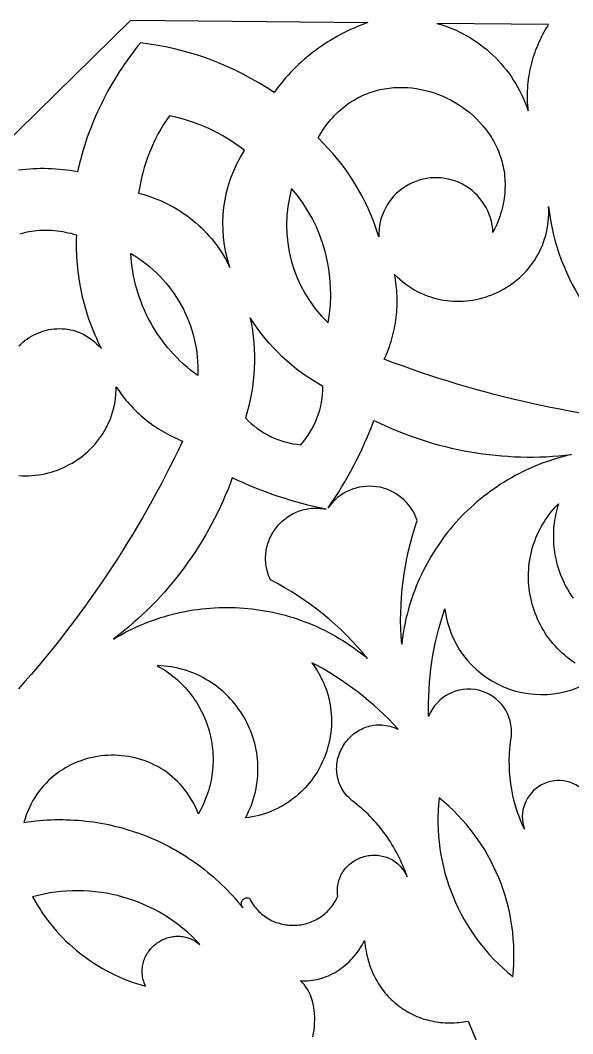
# Model space of a CAD drawing. Extents: x 3927 to 5087, y -513 to 1114.
# Drawn here: x 4420.8 to 4500.5, y 96.9 to 243.2 of the extents above; entities that cross this region are included whole.
import ezdxf

# ---------------------------------------------------------------- set-up
doc = ezdxf.new("R2010")
doc.units = 0
doc.layers.add('LAYER_1', color=18, linetype='CONTINUOUS')

msp = doc.modelspace()

# ---------------------------------------------------------------- linework, layer by layer
at = {"layer": 'LAYER_1'}
for points in [[(4412.33, 219.2), (4436.77, 243.17), (4470.96, 242.83), (4470.45, 242.65), (4469.95, 242.46), (4469.45, 242.26), (4468.96, 242.04), (4468.47, 241.83), (4467.98, 241.6), (4467.5, 241.36), (4467.03, 241.11), (4466.56, 240.86), (4466.09, 240.59), (4465.63, 240.32), (4465.18, 240.04), (4464.73, 239.75), (4464.29, 239.45), (4463.85, 239.14), (4463.42, 238.83), (4462.99, 238.51), (4462.57, 238.17), (4462.16, 237.83), (4461.76, 237.49), (4461.36, 237.13), (4460.96, 236.77), (4460.58, 236.4), (4460.2, 236.02), (4459.82, 235.64), (4459.46, 235.24), (4459.1, 234.85), (4458.75, 234.44), (4458.41, 234.02), (4458.07, 233.6), (4457.74, 233.17), (4457.42, 232.74, 0.121003), (4438.15, 239.91), (4437.75, 239.41), (4437.35, 238.9), (4436.96, 238.38), (4436.57, 237.86), (4436.19, 237.33), (4435.82, 236.8), (4435.45, 236.25), (4435.1, 235.71), (4434.75, 235.15), (4434.4, 234.59), (4434.07, 234.03), (4433.74, 233.46), (4433.42, 232.88), (4433.11, 232.3), (4432.81, 231.72), (4432.52, 231.13), (4432.23, 230.54), (4431.95, 229.94), (4431.69, 229.34), (4431.43, 228.74), (4431.18, 228.13), (4430.94, 227.52), (4430.71, 226.91), (4430.49, 226.29), (4430.28, 225.67), (4430.08, 225.05), (4429.89, 224.43), (4429.71, 223.8), (4429.54, 223.18), (4429.38, 222.55), (4429.23, 221.92), (4429.09, 221.29), (4428.56, 221.38), (4428.03, 221.47), (4427.49, 221.54), (4426.96, 221.6), (4426.42, 221.65), (4425.89, 221.69), (4425.35, 221.72), (4424.82, 221.74), (4424.28, 221.75), (4423.74, 221.75), (4423.21, 221.74), (4422.67, 221.72), (4422.14, 221.69), (4421.61, 221.64), (4421.08, 221.59), (4420.55, 221.53)], [(4516.56, 184.69, -0.074077), (4473.33, 194.23), (4473.49, 194.59), (4473.65, 194.95), (4473.8, 195.31), (4473.94, 195.68), (4474.07, 196.05), (4474.2, 196.43), (4474.32, 196.8), (4474.43, 197.18), (4474.53, 197.55), (4474.63, 197.93), (4474.72, 198.32), (4474.8, 198.7), (4474.87, 199.08), (4474.94, 199.47), (4474.99, 199.86), (4475.05, 200.24), (4475.09, 200.63), (4475.12, 201.02), (4475.15, 201.41), (4475.17, 201.8), (4475.19, 202.19), (4475.19, 202.58), (4475.19, 202.98), (4475.18, 203.37), (4475.16, 203.76), (4475.13, 204.15), (4475.1, 204.54), (4475.06, 204.93), (4475.01, 205.32), (4474.95, 205.71), (4474.89, 206.1), (4474.81, 206.49), (4475.21, 206.1), (4475.61, 205.74), (4476.01, 205.4), (4476.43, 205.08), (4476.85, 204.78), (4477.29, 204.49), (4477.72, 204.23), (4478.16, 203.99), (4478.61, 203.77), (4479.07, 203.57), (4479.52, 203.39), (4479.98, 203.23), (4480.45, 203.09), (4480.92, 202.96), (4481.39, 202.86), (4481.86, 202.77), (4482.33, 202.7), (4482.8, 202.65), (4483.28, 202.62), (4483.75, 202.6), (4484.23, 202.6), (4484.7, 202.62), (4485.17, 202.66), (4485.64, 202.71), (4486.11, 202.78), (4486.57, 202.87), (4487.03, 202.97), (4487.49, 203.09), (4487.94, 203.22), (4488.38, 203.37), (4488.82, 203.54), (4489.26, 203.72), (4489.69, 203.91), (4490.11, 204.12), (4490.52, 204.35), (4490.93, 204.59), (4491.33, 204.84), (4491.71, 205.11), (4492.09, 205.39), (4492.46, 205.68), (4492.82, 205.99), (4493.17, 206.31), (4493.5, 206.65), (4493.83, 206.99), (4494.14, 207.35), (4494.44, 207.73), (4494.72, 208.11), (4494.99, 208.51), (4495.25, 208.91), (4495.49, 209.33), (4495.72, 209.76), (4495.93, 210.21), (4496.13, 210.66), (4496.3, 211.12), (4496.46, 211.6), (4496.61, 212.08), (4496.73, 212.58), (4496.83, 213.08), (4496.92, 213.6), (4496.99, 214.12), (4497.03, 214.66), (4497.06, 215.2), (4497.06, 215.75), (4497.04, 216.31, 0.260478), (4514.35, 191.65)], [(4502.72, 131.28, 0.862472), (4493.54, 126.4, -0.153049), (4491.67, 139.8, 0.87466), (4479.72, 142.64, -0.089383), (4482.06, 158.21, 0.578149), (4504.47, 148.66)]]:
    msp.add_lwpolyline(points, format="xyb", dxfattribs=at)
for points in [[(4480.93, 242.72), (4481.49, 242.55), (4482.05, 242.37), (4482.6, 242.17), (4483.15, 241.96), (4483.69, 241.72), (4484.21, 241.47), (4484.73, 241.21), (4485.25, 240.93), (4485.75, 240.63), (4486.24, 240.32), (4486.73, 239.99), (4487.2, 239.65), (4487.66, 239.3), (4488.12, 238.93), (4488.56, 238.54), (4488.99, 238.14), (4489.41, 237.73), (4489.82, 237.3), (4490.21, 236.87), (4490.59, 236.42), (4490.96, 235.95), (4491.32, 235.48), (4491.66, 234.99), (4491.99, 234.49), (4492.31, 233.98), (4492.61, 233.46), (4492.9, 232.92), (4493.17, 232.38), (4493.43, 231.82), (4493.67, 231.26), (4493.89, 230.69), (4494.1, 230.1), (4494.06, 230.51), (4494.03, 230.93), (4494, 231.34), (4493.99, 231.75), (4493.99, 232.16), (4493.99, 232.57), (4494, 232.98), (4494.02, 233.38), (4494.05, 233.79), (4494.09, 234.2), (4494.14, 234.6), (4494.2, 235.01), (4494.26, 235.41), (4494.33, 235.81), (4494.41, 236.21), (4494.5, 236.6), (4494.6, 237), (4494.71, 237.39), (4494.82, 237.78), (4494.94, 238.16), (4495.07, 238.55), (4495.21, 238.93), (4495.36, 239.31), (4495.51, 239.68), (4495.67, 240.05), (4495.84, 240.42), (4496.02, 240.79), (4496.21, 241.15), (4496.4, 241.5), (4496.6, 241.86), (4496.81, 242.2), (4497.03, 242.55)], [(4446.42, 191.89), (4445.89, 192.28), (4445.37, 192.68), (4444.87, 193.1), (4444.38, 193.53), (4443.9, 193.98), (4443.43, 194.43), (4442.98, 194.9), (4442.55, 195.38), (4442.12, 195.87), (4441.72, 196.38), (4441.32, 196.89), (4440.95, 197.41), (4440.58, 197.94), (4440.23, 198.49), (4439.9, 199.04), (4439.58, 199.6), (4439.28, 200.17), (4439, 200.75), (4438.73, 201.33), (4438.47, 201.93), (4438.24, 202.53), (4438.02, 203.13), (4437.81, 203.75), (4437.63, 204.37), (4437.46, 204.99), (4437.31, 205.63), (4437.17, 206.26), (4437.05, 206.9), (4436.96, 207.55), (4436.88, 208.2), (4436.81, 208.86), (4436.77, 209.51), (4437.35, 209.16), (4437.91, 208.79), (4438.45, 208.41), (4438.98, 208), (4439.5, 207.59), (4440, 207.15), (4440.48, 206.7), (4440.94, 206.23), (4441.39, 205.75), (4441.82, 205.26), (4442.24, 204.75), (4442.63, 204.23), (4443.01, 203.7), (4443.37, 203.16), (4443.71, 202.6), (4444.03, 202.03), (4444.34, 201.46), (4444.62, 200.87), (4444.89, 200.27), (4445.13, 199.67), (4445.36, 199.06), (4445.56, 198.43), (4445.74, 197.8), (4445.91, 197.17), (4446.05, 196.53), (4446.17, 195.88), (4446.27, 195.22), (4446.34, 194.56), (4446.4, 193.9), (4446.43, 193.23), (4446.44, 192.56)], [(4470.9, 151.05), (4470.17, 151.92), (4469.42, 152.77), (4468.65, 153.6), (4467.86, 154.41), (4467.05, 155.2), (4466.21, 155.97), (4465.36, 156.71), (4464.49, 157.44), (4463.6, 158.14), (4462.7, 158.82), (4461.77, 159.47), (4460.83, 160.11), (4459.88, 160.72), (4458.9, 161.3), (4457.91, 161.86), (4456.91, 162.4), (4456.8, 162.65), (4456.69, 162.9), (4456.6, 163.16), (4456.52, 163.41), (4456.45, 163.67), (4456.38, 163.92), (4456.33, 164.18), (4456.29, 164.43), (4456.25, 164.69), (4456.23, 164.94), (4456.21, 165.19), (4456.21, 165.44), (4456.21, 165.69), (4456.22, 165.94), (4456.24, 166.19), (4456.27, 166.43), (4456.31, 166.68), (4456.35, 166.92), (4456.4, 167.16), (4456.47, 167.39), (4456.54, 167.63), (4456.61, 167.86), (4456.7, 168.08), (4456.79, 168.31), (4456.89, 168.53), (4456.99, 168.75), (4457.11, 168.96), (4457.23, 169.17), (4457.35, 169.37), (4457.49, 169.57), (4457.63, 169.77), (4457.77, 169.96), (4457.92, 170.15), (4458.08, 170.33), (4458.25, 170.51), (4458.42, 170.68), (4458.59, 170.85), (4458.77, 171.01), (4458.96, 171.16), (4459.15, 171.31), (4459.34, 171.45), (4459.55, 171.59), (4459.75, 171.72), (4459.96, 171.84), (4460.18, 171.96), (4460.4, 172.06), (4460.62, 172.16), (4460.85, 172.26), (4461.08, 172.34), (4461.31, 172.42), (4461.55, 172.49), (4461.79, 172.55), (4462.04, 172.61), (4462.29, 172.65), (4462.54, 172.69), (4462.8, 172.72), (4463.05, 172.73), (4463.31, 172.74), (4463.58, 172.74), (4463.84, 172.73), (4464.11, 172.71), (4464.38, 172.68), (4464.65, 172.64), (4464.92, 172.59), (4464.05, 172.77), (4463.17, 172.97), (4462.31, 173.18), (4461.44, 173.4), (4460.58, 173.64), (4459.72, 173.89), (4458.87, 174.16), (4458.02, 174.43), (4457.17, 174.72), (4456.33, 175.03), (4455.5, 175.34), (4454.67, 175.68), (4453.84, 176.02), (4453.02, 176.38), (4452.21, 176.75), (4451.4, 177.13), (4451.08, 176.26), (4450.74, 175.4), (4450.39, 174.55), (4450.03, 173.71), (4449.65, 172.87), (4449.25, 172.05), (4448.84, 171.23), (4448.42, 170.41), (4447.98, 169.61), (4447.53, 168.82), (4447.06, 168.03), (4446.58, 167.25), (4446.09, 166.48), (4445.58, 165.72), (4445.06, 164.97), (4444.52, 164.23), (4443.97, 163.5), (4443.41, 162.78), (4442.84, 162.07), (4442.25, 161.37), (4441.65, 160.68), (4441.04, 160), (4440.41, 159.33), (4439.78, 158.68), (4439.13, 158.03), (4438.47, 157.39), (4437.79, 156.77), (4437.11, 156.16), (4436.41, 155.56), (4435.7, 154.97), (4434.98, 154.4), (4434.25, 153.84), (4434.8, 154.16), (4435.35, 154.47), (4435.9, 154.77), (4436.46, 155.06), (4437.02, 155.33), (4437.59, 155.6), (4438.16, 155.85), (4438.73, 156.09), (4439.31, 156.31), (4439.89, 156.53), (4440.47, 156.73), (4441.06, 156.93), (4441.65, 157.11), (4442.24, 157.27), (4442.83, 157.43), (4443.42, 157.58), (4444.02, 157.71), (4444.62, 157.83), (4445.22, 157.94), (4445.82, 158.04), (4446.42, 158.13), (4447.02, 158.2), (4447.62, 158.26), (4448.23, 158.31), (4448.83, 158.35), (4449.44, 158.38), (4450.04, 158.4), (4450.65, 158.4), (4451.25, 158.4), (4451.86, 158.38), (4452.46, 158.35), (4453.06, 158.31), (4453.66, 158.26), (4454.26, 158.19), (4454.86, 158.12), (4455.46, 158.03), (4456.06, 157.93), (4456.65, 157.83), (4457.24, 157.7), (4457.83, 157.57), (4458.42, 157.43), (4459.01, 157.27), (4459.59, 157.11), (4460.17, 156.93), (4460.75, 156.74), (4461.32, 156.54), (4461.89, 156.33), (4462.46, 156.11), (4463.02, 155.88), (4463.58, 155.63), (4464.14, 155.38), (4464.69, 155.11), (4465.23, 154.83), (4465.77, 154.54), (4466.31, 154.24), (4466.84, 153.93), (4467.37, 153.61), (4467.89, 153.28), (4468.41, 152.93), (4468.92, 152.58), (4469.43, 152.21), (4469.92, 151.83), (4470.42, 151.45)], [(4440.56, 150), (4440.91, 149.8), (4441.26, 149.59), (4441.6, 149.38), (4441.94, 149.15), (4442.26, 148.92), (4442.58, 148.69), (4442.89, 148.44), (4443.19, 148.19), (4443.49, 147.93), (4443.78, 147.67), (4444.05, 147.4), (4444.33, 147.12), (4444.59, 146.84), (4444.85, 146.55), (4445.1, 146.26), (4445.34, 145.96), (4445.57, 145.66), (4445.79, 145.35), (4446.01, 145.03), (4446.22, 144.71), (4446.42, 144.39), (4446.61, 144.06), (4446.79, 143.73), (4446.96, 143.39), (4447.13, 143.05), (4447.29, 142.71), (4447.44, 142.36), (4447.58, 142.01), (4447.71, 141.65), (4447.83, 141.3), (4447.95, 140.94), (4448.05, 140.57), (4448.15, 140.21), (4448.24, 139.84), (4448.32, 139.47), (4448.39, 139.1), (4448.45, 138.73), (4448.5, 138.35), (4448.54, 137.98), (4448.58, 137.6), (4448.6, 137.22), (4448.62, 136.84), (4448.62, 136.46), (4448.62, 136.08), (4448.6, 135.7), (4448.58, 135.32), (4448.55, 134.94), (4448.51, 134.56), (4448.46, 134.18), (4448.4, 133.8), (4448.33, 133.42), (4448.25, 133.04), (4448.16, 132.67), (4448.06, 132.29), (4447.95, 131.91), (4447.83, 131.54), (4447.7, 131.17), (4447.56, 130.8), (4447.41, 130.43), (4447.25, 130.07), (4447.08, 129.71), (4446.9, 129.35), (4446.7, 128.99), (4446.5, 128.63), (4446.28, 129.18), (4446.03, 129.71), (4445.77, 130.22), (4445.49, 130.71), (4445.2, 131.18), (4444.89, 131.63), (4444.56, 132.07), (4444.22, 132.49), (4443.87, 132.89), (4443.51, 133.27), (4443.13, 133.63), (4442.74, 133.97), (4442.35, 134.3), (4441.94, 134.6), (4441.52, 134.89), (4441.09, 135.16), (4440.65, 135.42), (4440.2, 135.65), (4439.75, 135.87), (4439.29, 136.07), (4438.83, 136.25), (4438.35, 136.41), (4437.88, 136.55), (4437.4, 136.68), (4436.91, 136.79), (4436.42, 136.88), (4435.93, 136.95), (4435.44, 137), (4434.95, 137.04), (4434.45, 137.06), (4433.95, 137.06), (4433.46, 137.05), (4432.96, 137.01), (4432.47, 136.96), (4431.98, 136.89), (4431.49, 136.81), (4431.01, 136.7), (4430.53, 136.58), (4430.05, 136.44), (4429.58, 136.28), (4429.11, 136.11), (4428.65, 135.92), (4428.2, 135.71), (4427.75, 135.48), (4427.32, 135.24), (4426.89, 134.98), (4426.47, 134.7), (4426.06, 134.4), (4425.66, 134.09), (4425.27, 133.76), (4424.89, 133.42), (4424.53, 133.05), (4424.18, 132.67), (4423.84, 132.27), (4423.52, 131.86), (4423.21, 131.43), (4422.91, 130.98), (4422.63, 130.51), (4422.37, 130.03), (4422.13, 129.53), (4421.9, 129.01), (4421.69, 128.48), (4421.5, 127.93), (4421.33, 127.36), (4421.89, 127.45), (4422.45, 127.52), (4423.02, 127.58), (4423.58, 127.64), (4424.14, 127.69), (4424.7, 127.72), (4425.26, 127.75), (4425.82, 127.77), (4426.38, 127.77), (4426.94, 127.77), (4427.5, 127.76), (4428.05, 127.74), (4428.61, 127.71), (4429.16, 127.68), (4429.72, 127.63), (4430.27, 127.57), (4430.82, 127.51), (4431.37, 127.43), (4431.91, 127.35), (4432.46, 127.26), (4433, 127.16), (4433.54, 127.05), (4434.08, 126.93), (4434.61, 126.8), (4435.15, 126.66), (4435.68, 126.52), (4436.21, 126.37), (4436.73, 126.2), (4437.26, 126.03), (4437.78, 125.86), (4438.29, 125.67), (4438.81, 125.47), (4439.32, 125.27), (4439.82, 125.06), (4440.33, 124.84), (4440.83, 124.61), (4441.32, 124.37), (4441.82, 124.12), (4442.3, 123.87), (4442.79, 123.61), (4443.27, 123.34), (4443.74, 123.06), (4444.22, 122.78), (4444.68, 122.48), (4445.15, 122.18), (4445.61, 121.87), (4446.06, 121.56), (4446.51, 121.23), (4446.95, 120.9), (4447.39, 120.56), (4447.82, 120.21), (4448.25, 119.86), (4448.67, 119.5), (4449.09, 119.13), (4449.5, 118.75), (4449.91, 118.36), (4450.31, 117.97), (4450.7, 117.57), (4451.09, 117.17), (4451.47, 116.75), (4451.85, 116.33), (4452.22, 115.9), (4452.58, 115.47), (4452.94, 115.02), (4452.84, 115.15), (4452.77, 115.29), (4452.72, 115.43), (4452.7, 115.57), (4452.71, 115.71), (4452.74, 115.84), (4452.78, 115.97), (4452.85, 116.09), (4452.93, 116.2), (4453.03, 116.3), (4453.15, 116.38), (4453.27, 116.44), (4453.41, 116.48), (4453.55, 116.49), (4453.71, 116.48), (4453.86, 116.44), (4453.99, 116.19), (4454.13, 115.96), (4454.27, 115.73), (4454.41, 115.5), (4454.57, 115.29), (4454.73, 115.08), (4454.9, 114.88), (4455.07, 114.69), (4455.25, 114.51), (4455.43, 114.34), (4455.62, 114.17), (4455.81, 114.01), (4456.01, 113.86), (4456.21, 113.72), (4456.42, 113.58), (4456.63, 113.46), (4456.84, 113.34), (4457.06, 113.23), (4457.28, 113.13), (4457.5, 113.03), (4457.73, 112.94), (4457.95, 112.87), (4458.19, 112.8), (4458.42, 112.73), (4458.65, 112.68), (4458.89, 112.63), (4459.12, 112.59), (4459.36, 112.56), (4459.6, 112.54), (4459.84, 112.52), (4460.08, 112.52), (4460.32, 112.52), (4460.56, 112.53), (4460.8, 112.54), (4461.03, 112.57), (4461.27, 112.6), (4461.51, 112.64), (4461.74, 112.69), (4461.98, 112.75), (4462.21, 112.81), (4462.44, 112.88), (4462.66, 112.96), (4462.89, 113.05), (4463.11, 113.14), (4463.33, 113.25), (4463.55, 113.36), (4463.76, 113.48), (4463.97, 113.6), (4464.17, 113.74), (4464.37, 113.88), (4464.57, 114.03), (4464.76, 114.19), (4464.95, 114.36), (4465.13, 114.53), (4465.3, 114.71), (4465.47, 114.9), (4465.64, 115.1), (4465.8, 115.3), (4465.95, 115.52), (4466.1, 115.74), (4466.23, 115.97), (4466.37, 116.2), (4466.49, 116.45), (4466.61, 116.7), (4466.58, 116.98), (4466.56, 117.25), (4466.56, 117.52), (4466.57, 117.78), (4466.59, 118.03), (4466.62, 118.28), (4466.66, 118.53), (4466.71, 118.76), (4466.78, 119), (4466.85, 119.22), (4466.94, 119.44), (4467.03, 119.66), (4467.13, 119.86), (4467.25, 120.06), (4467.37, 120.25), (4467.5, 120.44), (4467.63, 120.62), (4467.78, 120.79), (4467.93, 120.96), (4468.08, 121.12), (4468.25, 121.27), (4468.42, 121.41), (4468.6, 121.55), (4468.78, 121.68), (4468.97, 121.8), (4469.16, 121.91), (4469.35, 122.02), (4469.55, 122.12), (4469.76, 122.21), (4469.96, 122.29), (4470.18, 122.36), (4470.39, 122.43), (4470.6, 122.48), (4470.82, 122.53), (4471.04, 122.57), (4471.26, 122.6), (4471.48, 122.62), (4471.71, 122.63), (4471.93, 122.64), (4472.15, 122.63), (4472.37, 122.62), (4472.6, 122.6), (4472.82, 122.56), (4473.04, 122.52), (4473.25, 122.47), (4473.47, 122.41), (4473.68, 122.33), (4473.89, 122.25), (4474.1, 122.16), (4474.3, 122.06), (4474.5, 121.95), (4474.7, 121.83), (4474.89, 121.69), (4475.08, 121.55), (4475.26, 121.4), (4475.44, 121.24), (4475.61, 121.06), (4475.77, 120.88), (4475.93, 120.68), (4476.08, 120.47), (4476.23, 120.25), (4476.36, 120.02), (4476.49, 119.78), (4476.61, 119.53), (4476.47, 119.94), (4476.32, 120.34), (4476.17, 120.75), (4476, 121.15), (4475.83, 121.54), (4475.66, 121.93), (4475.47, 122.32), (4475.28, 122.7), (4475.08, 123.08), (4474.87, 123.46), (4474.66, 123.83), (4474.44, 124.2), (4474.21, 124.56), (4473.98, 124.92), (4473.74, 125.27), (4473.49, 125.62), (4473.23, 125.96), (4472.97, 126.3), (4472.71, 126.64), (4472.43, 126.97), (4472.15, 127.29), (4471.87, 127.61), (4471.58, 127.93), (4471.28, 128.23), (4470.98, 128.54), (4470.67, 128.83), (4470.35, 129.13), (4470.03, 129.41), (4469.7, 129.69), (4469.37, 129.97), (4469.03, 130.23), (4468.68, 130.5), (4468.43, 130.72), (4468.2, 130.95), (4467.98, 131.18), (4467.78, 131.42), (4467.59, 131.66), (4467.42, 131.91), (4467.27, 132.16), (4467.12, 132.41), (4467, 132.67), (4466.88, 132.93), (4466.78, 133.19), (4466.7, 133.45), (4466.62, 133.72), (4466.56, 133.99), (4466.52, 134.25), (4466.48, 134.52), (4466.46, 134.79), (4466.45, 135.05), (4466.46, 135.32), (4466.47, 135.59), (4466.5, 135.85), (4466.54, 136.11), (4466.59, 136.38), (4466.65, 136.63), (4466.72, 136.89), (4466.8, 137.14), (4466.89, 137.39), (4467, 137.63), (4467.11, 137.88), (4467.23, 138.11), (4467.36, 138.34), (4467.5, 138.57), (4467.65, 138.79), (4467.8, 139), (4467.97, 139.21), (4468.14, 139.41), (4468.32, 139.6), (4468.51, 139.79), (4468.71, 139.97), (4468.91, 140.14), (4469.12, 140.3), (4469.34, 140.45), (4469.56, 140.6), (4469.79, 140.73), (4470.03, 140.85), (4470.27, 140.97), (4470.52, 141.07), (4470.77, 141.16), (4471.03, 141.24), (4471.29, 141.31), (4471.56, 141.37), (4471.83, 141.41), (4472.1, 141.44), (4472.38, 141.46), (4472.67, 141.46), (4472.95, 141.45), (4473.24, 141.42), (4473.54, 141.38), (4473.83, 141.33), (4474.13, 141.26), (4474.43, 141.17), (4474.73, 141.07), (4475.04, 140.95), (4475.34, 140.82), (4474.67, 141.55), (4473.98, 142.26), (4473.28, 142.95), (4472.56, 143.63), (4471.82, 144.29), (4471.07, 144.94), (4470.31, 145.57), (4469.54, 146.18), (4468.75, 146.77), (4467.94, 147.35), (4467.13, 147.91), (4466.3, 148.45), (4465.46, 148.97), (4464.61, 149.48), (4463.74, 149.96), (4462.87, 150.43), (4463.16, 150.02), (4463.44, 149.61), (4463.71, 149.19), (4463.95, 148.76), (4464.18, 148.34), (4464.39, 147.9), (4464.59, 147.47), (4464.77, 147.03), (4464.93, 146.59), (4465.08, 146.15), (4465.21, 145.7), (4465.33, 145.26), (4465.43, 144.81), (4465.51, 144.36), (4465.58, 143.91), (4465.64, 143.46), (4465.68, 143), (4465.7, 142.55), (4465.71, 142.1), (4465.7, 141.65), (4465.69, 141.21), (4465.65, 140.76), (4465.6, 140.31), (4465.54, 139.87), (4465.47, 139.43), (4465.38, 139), (4465.28, 138.56), (4465.16, 138.13), (4465.03, 137.71), (4464.89, 137.29), (4464.73, 136.87), (4464.57, 136.46), (4464.38, 136.05), (4464.19, 135.65), (4463.99, 135.26), (4463.77, 134.87), (4463.54, 134.49), (4463.3, 134.12), (4463.04, 133.75), (4462.78, 133.39), (4462.5, 133.04), (4462.21, 132.7), (4461.91, 132.37), (4461.6, 132.04), (4461.28, 131.73), (4460.95, 131.43), (4460.61, 131.13), (4460.25, 130.85), (4459.89, 130.57), (4459.52, 130.31), (4459.13, 130.06), (4458.74, 129.82), (4458.34, 129.6), (4457.92, 129.39), (4457.5, 129.19), (4457.07, 129), (4456.63, 128.82), (4456.18, 128.67), (4455.72, 128.52), (4455.25, 128.39), (4454.78, 128.27), (4454.29, 128.17), (4453.8, 128.09), (4453.3, 128.02), (4453.54, 128.48), (4453.76, 128.95), (4453.97, 129.41), (4454.15, 129.88), (4454.32, 130.35), (4454.47, 130.83), (4454.61, 131.3), (4454.73, 131.77), (4454.83, 132.25), (4454.91, 132.72), (4454.98, 133.2), (4455.04, 133.67), (4455.08, 134.14), (4455.1, 134.62), (4455.11, 135.09), (4455.1, 135.56), (4455.08, 136.03), (4455.04, 136.49), (4454.99, 136.95), (4454.92, 137.41), (4454.84, 137.87), (4454.74, 138.32), (4454.63, 138.77), (4454.51, 139.22), (4454.38, 139.66), (4454.23, 140.09), (4454.06, 140.52), (4453.89, 140.95), (4453.7, 141.37), (4453.5, 141.78), (4453.29, 142.19), (4453.06, 142.59), (4452.83, 142.98), (4452.58, 143.37), (4452.32, 143.74), (4452.05, 144.12), (4451.76, 144.48), (4451.47, 144.83), (4451.16, 145.18), (4450.85, 145.51), (4450.52, 145.84), (4450.19, 146.15), (4449.84, 146.46), (4449.48, 146.76), (4449.12, 147.04), (4448.74, 147.31), (4448.36, 147.58), (4447.96, 147.83), (4447.56, 148.07), (4447.15, 148.29), (4446.73, 148.51), (4446.3, 148.71), (4445.86, 148.9), (4445.41, 149.07), (4444.96, 149.23), (4444.5, 149.38), (4444.03, 149.51), (4443.56, 149.63), (4443.07, 149.73), (4442.58, 149.81), (4442.09, 149.88), (4441.58, 149.94), (4441.07, 149.98)], [(4438.89, 103.74), (4438.79, 103.97), (4438.7, 104.19), (4438.63, 104.42), (4438.56, 104.65), (4438.51, 104.87), (4438.47, 105.1), (4438.44, 105.32), (4438.41, 105.54), (4438.4, 105.76), (4438.4, 105.97), (4438.41, 106.19), (4438.43, 106.4), (4438.46, 106.61), (4438.49, 106.82), (4438.54, 107.02), (4438.59, 107.22), (4438.65, 107.42), (4438.72, 107.61), (4438.8, 107.8), (4438.88, 107.99), (4438.97, 108.17), (4439.07, 108.35), (4439.18, 108.52), (4439.29, 108.69), (4439.41, 108.85), (4439.54, 109.01), (4439.67, 109.17), (4439.81, 109.32), (4439.95, 109.46), (4440.1, 109.6), (4440.26, 109.73), (4440.42, 109.86), (4440.58, 109.98), (4440.75, 110.09), (4440.92, 110.2), (4441.09, 110.3), (4441.27, 110.4), (4441.46, 110.49), (4441.65, 110.57), (4441.83, 110.64), (4442.03, 110.71), (4442.22, 110.76), (4442.42, 110.81), (4442.62, 110.86), (4442.82, 110.89), (4443.03, 110.92), (4443.23, 110.93), (4443.44, 110.94), (4443.65, 110.94), (4443.85, 110.93), (4444.06, 110.91), (4444.27, 110.89), (4444.48, 110.85), (4444.69, 110.8), (4444.9, 110.74), (4445.11, 110.68), (4445.32, 110.6), (4445.52, 110.51), (4445.73, 110.41), (4445.93, 110.3), (4446.13, 110.18), (4446.33, 110.05), (4446.53, 109.91), (4446.73, 109.75), (4446.15, 110.36), (4445.55, 110.95), (4444.93, 111.52), (4444.29, 112.06), (4443.64, 112.57), (4442.98, 113.06), (4442.3, 113.53), (4441.6, 113.97), (4440.9, 114.39), (4440.18, 114.78), (4439.44, 115.15), (4438.7, 115.49), (4437.95, 115.8), (4437.19, 116.09), (4436.41, 116.35), (4435.63, 116.59), (4434.85, 116.8), (4434.05, 116.98), (4433.25, 117.14), (4432.45, 117.27), (4431.63, 117.37), (4430.82, 117.44), (4430, 117.49), (4429.18, 117.51), (4428.36, 117.5), (4427.53, 117.46), (4426.71, 117.39), (4425.88, 117.3), (4425.06, 117.18), (4424.24, 117.02), (4423.42, 116.84), (4422.6, 116.63), (4422.93, 116.03), (4423.27, 115.45), (4423.63, 114.88), (4423.99, 114.32), (4424.38, 113.77), (4424.77, 113.23), (4425.18, 112.71), (4425.6, 112.19), (4426.04, 111.68), (4426.48, 111.19), (4426.94, 110.71), (4427.41, 110.24), (4427.9, 109.79), (4428.39, 109.34), (4428.89, 108.91), (4429.41, 108.49), (4429.93, 108.09), (4430.47, 107.7), (4431.01, 107.32), (4431.57, 106.95), (4432.13, 106.6), (4432.7, 106.27), (4433.29, 105.95), (4433.88, 105.64), (4434.48, 105.35), (4435.09, 105.07), (4435.7, 104.81), (4436.32, 104.56), (4436.95, 104.33), (4437.59, 104.12), (4438.24, 103.92)]]:
    msp.add_lwpolyline(points, close=True, dxfattribs=at)
for points in [[(4463.77, 226.19), (4463.99, 226.56), (4464.21, 226.92), (4464.43, 227.27), (4464.66, 227.61), (4464.9, 227.94), (4465.14, 228.25), (4465.39, 228.56), (4465.64, 228.86), (4465.89, 229.14), (4466.15, 229.42), (4466.42, 229.69), (4466.69, 229.95), (4466.96, 230.2), (4467.24, 230.43), (4467.52, 230.66), (4467.8, 230.88), (4468.09, 231.09), (4468.38, 231.29), (4468.67, 231.48), (4468.97, 231.66), (4469.27, 231.84), (4469.57, 232), (4469.88, 232.16), (4470.19, 232.3), (4470.5, 232.44), (4470.81, 232.57), (4471.12, 232.69), (4471.44, 232.8), (4471.76, 232.9), (4472.08, 232.99), (4472.4, 233.08), (4472.72, 233.16), (4473.05, 233.22), (4473.37, 233.29), (4473.7, 233.34), (4474.03, 233.38), (4474.35, 233.42), (4474.68, 233.45), (4475.01, 233.47), (4475.34, 233.48), (4475.67, 233.49), (4476, 233.48), (4476.66, 233.46), (4477.31, 233.4), (4477.97, 233.31), (4478.61, 233.2), (4479.26, 233.05), (4479.9, 232.88), (4480.53, 232.69), (4481.15, 232.46), (4481.76, 232.21), (4482.37, 231.94), (4482.96, 231.64), (4483.54, 231.32), (4484.1, 230.97), (4484.65, 230.6), (4485.18, 230.21), (4485.7, 229.79), (4486.19, 229.36), (4486.67, 228.91), (4487.13, 228.43), (4487.56, 227.94), (4487.98, 227.42), (4488.17, 227.16), (4488.37, 226.89), (4488.55, 226.62), (4488.73, 226.34), (4488.9, 226.06), (4489.07, 225.78), (4489.22, 225.49), (4489.38, 225.19), (4489.52, 224.89), (4489.66, 224.59), (4489.79, 224.29), (4489.91, 223.98), (4490.02, 223.67), (4490.13, 223.35), (4490.23, 223.03), (4490.32, 222.71), (4490.4, 222.38), (4490.48, 222.05), (4490.54, 221.71), (4490.6, 221.38), (4490.65, 221.04), (4490.68, 220.69), (4490.71, 220.35), (4490.74, 220), (4490.75, 219.65), (4490.75, 219.29), (4490.74, 218.93), (4490.72, 218.57), (4490.7, 218.21), (4490.66, 217.85), (4490.61, 217.48), (4490.56, 217.11), (4490.49, 216.74), (4490.41, 216.36), (4490.32, 215.99), (4490.22, 215.61), (4490.11, 215.23), (4489.98, 214.84), (4489.85, 214.46), (4489.71, 214.07), (4489.55, 213.69), (4489.38, 213.3), (4489.2, 212.9), (4489.01, 212.51, 1), (4472.54, 211.91, 0.128453)], [(4442.32, 229.39), (4441.89, 228.77), (4441.49, 228.13), (4441.1, 227.47), (4440.73, 226.81), (4440.38, 226.14), (4440.05, 225.45), (4439.74, 224.76), (4439.44, 224.06), (4439.17, 223.35), (4438.92, 222.63), (4438.7, 221.9), (4438.49, 221.17), (4438.31, 220.44), (4438.14, 219.7), (4438.01, 218.95), (4437.89, 218.21), (4438.43, 218.06), (4438.96, 217.91), (4439.49, 217.74), (4440.01, 217.56), (4440.52, 217.36), (4441.03, 217.15), (4441.53, 216.92), (4442.03, 216.68), (4442.51, 216.43), (4442.99, 216.17), (4443.46, 215.89), (4443.92, 215.6), (4444.38, 215.3), (4444.82, 214.99), (4445.26, 214.66), (4445.68, 214.32), (4446.1, 213.97), (4446.51, 213.61), (4446.91, 213.24), (4447.3, 212.86), (4447.67, 212.46), (4448.04, 212.06), (4448.4, 211.65), (4448.74, 211.22), (4449.07, 210.79), (4449.4, 210.34), (4449.71, 209.89), (4450.01, 209.43), (4450.29, 208.96), (4450.56, 208.47), (4450.83, 207.98), (4451.07, 207.49, -0.224974), (4453.14, 224.39, 0.118726)], [(4465.21, 199.5, 0.228229), (4459.96, 218.9, 0.276488)], [(4461.28, 181.9, 0.186674), (4464.48, 190.32, -0.126855), (4454, 200.21), (4454.17, 199.31), (4454.32, 198.41), (4454.43, 197.5), (4454.51, 196.59), (4454.57, 195.68), (4454.6, 194.77), (4454.6, 193.86), (4454.57, 192.95), (4454.51, 192.04), (4454.43, 191.13), (4454.31, 190.22), (4454.17, 189.32), (4453.99, 188.43), (4453.79, 187.53), (4453.56, 186.65), (4453.31, 185.77), (4453.71, 185.36), (4454.12, 184.97), (4454.55, 184.6), (4455, 184.26), (4455.46, 183.93), (4455.94, 183.63), (4456.43, 183.35), (4456.93, 183.09), (4457.44, 182.86), (4457.96, 182.64), (4458.5, 182.46), (4459.04, 182.29), (4459.59, 182.16), (4460.14, 182.04), (4460.71, 181.96)], [(4475.84, 153.09), (4475.76, 154.23), (4475.71, 155.36), (4475.69, 156.5), (4475.71, 157.63), (4475.74, 158.76), (4475.81, 159.89), (4475.91, 161.02), (4476.04, 162.14), (4476.19, 163.26), (4476.37, 164.38), (4476.58, 165.49), (4476.82, 166.6), (4477.09, 167.7), (4477.39, 168.8), (4477.72, 169.89), (4478.07, 170.97, 0.61665), (4465.23, 172.78, 0.063158), (4471.84, 185.41, 0.145764), (4500.34, 180.47), (4499.72, 180.33), (4499.1, 180.17), (4498.5, 180), (4497.9, 179.82), (4497.3, 179.63), (4496.71, 179.43), (4496.12, 179.22), (4495.54, 178.99), (4494.97, 178.76), (4494.4, 178.51), (4493.84, 178.26), (4493.29, 177.99), (4492.74, 177.71), (4492.2, 177.43), (4491.66, 177.13), (4491.13, 176.82), (4490.61, 176.51), (4490.09, 176.18), (4489.59, 175.84), (4489.08, 175.5), (4488.59, 175.15), (4488.1, 174.78), (4487.63, 174.41), (4487.15, 174.03), (4486.69, 173.64), (4486.24, 173.24), (4485.79, 172.84), (4485.35, 172.42), (4484.92, 172), (4484.49, 171.57), (4484.08, 171.13), (4483.67, 170.68), (4483.27, 170.23), (4482.89, 169.77), (4482.51, 169.3), (4482.13, 168.82), (4481.77, 168.34), (4481.42, 167.85), (4481.08, 167.35), (4480.74, 166.85), (4480.42, 166.34), (4480.1, 165.82), (4479.8, 165.3), (4479.5, 164.77), (4479.22, 164.23), (4478.94, 163.69), (4478.68, 163.14), (4478.42, 162.59), (4478.18, 162.03), (4477.94, 161.47), (4477.72, 160.9), (4477.51, 160.33), (4477.31, 159.75), (4477.11, 159.17), (4476.94, 158.58), (4476.77, 157.98), (4476.61, 157.39), (4476.46, 156.79), (4476.33, 156.18), (4476.21, 155.57), (4476.1, 154.96), (4476, 154.34), (4475.91, 153.72)], [(4491.86, 105.11, 0.255743), (4481.23, 130.91, 0.255743)]]:
    msp.add_lwpolyline(points, format="xyb", close=True, dxfattribs=at)
for points in [[(4420.61, 196.17), (4420.89, 196.43), (4421.18, 196.68), (4421.49, 196.92), (4421.8, 197.14), (4422.12, 197.36), (4422.45, 197.55), (4422.79, 197.74), (4423.14, 197.91), (4423.49, 198.06), (4423.85, 198.2), (4424.22, 198.32), (4424.59, 198.42), (4424.96, 198.51), (4425.34, 198.57), (4425.72, 198.62), (4426.1, 198.65), (4426.49, 198.66), (4426.88, 198.65), (4427.27, 198.62), (4427.66, 198.57), (4428.05, 198.5), (4428.44, 198.41), (4428.83, 198.29), (4429.22, 198.15), (4429.6, 197.99), (4429.98, 197.8), (4430.36, 197.58), (4430.74, 197.35), (4431.11, 197.08), (4431.47, 196.8), (4431.83, 196.48), (4432.18, 196.14), (4432.53, 195.77), (4432.29, 196.24), (4432.06, 196.72), (4431.84, 197.21), (4431.63, 197.69), (4431.42, 198.18), (4431.23, 198.67), (4431.04, 199.17), (4430.86, 199.66), (4430.68, 200.16), (4430.52, 200.67), (4430.36, 201.17), (4430.21, 201.68), (4430.07, 202.19), (4429.94, 202.7), (4429.81, 203.21), (4429.7, 203.73), (4429.59, 204.24), (4429.49, 204.76), (4429.4, 205.28), (4429.31, 205.8), (4429.24, 206.33), (4429.17, 206.85), (4429.11, 207.38), (4429.06, 207.9), (4429.02, 208.43), (4428.99, 208.96), (4428.96, 209.49), (4428.95, 210.02), (4428.94, 210.55), (4428.94, 211.08), (4428.95, 211.61), (4428.97, 212.14), (4428.56, 212.26), (4428.15, 212.37), (4427.74, 212.46), (4427.34, 212.54), (4426.95, 212.62), (4426.55, 212.68), (4426.16, 212.73), (4425.77, 212.77), (4425.39, 212.8), (4425.01, 212.82), (4424.63, 212.83), (4424.26, 212.83), (4423.89, 212.82), (4423.53, 212.8), (4423.17, 212.77), (4422.81, 212.73), (4422.46, 212.69), (4422.11, 212.63), (4421.76, 212.56), (4421.42, 212.49), (4421.09, 212.41), (4420.76, 212.31)], [(4420.6, 177.44), (4421.07, 177.42), (4421.55, 177.41), (4422.02, 177.42), (4422.49, 177.44), (4422.96, 177.49), (4423.43, 177.55), (4423.9, 177.62), (4424.36, 177.71), (4424.82, 177.82), (4425.27, 177.95), (4425.72, 178.09), (4426.17, 178.24), (4426.61, 178.41), (4427.04, 178.6), (4427.46, 178.8), (4427.88, 179.02), (4428.29, 179.25), (4428.7, 179.49), (4429.09, 179.75), (4429.48, 180.02), (4429.85, 180.31), (4430.22, 180.61), (4430.57, 180.92), (4430.91, 181.25), (4431.25, 181.59), (4431.57, 181.94), (4431.87, 182.31), (4432.17, 182.68), (4432.45, 183.07), (4432.71, 183.47), (4432.96, 183.89), (4433.2, 184.31), (4433.42, 184.75), (4433.62, 185.2), (4433.81, 185.65), (4433.98, 186.12), (4434.14, 186.6), (4434.27, 187.09), (4434.39, 187.59), (4434.49, 188.11), (4434.56, 188.63), (4434.62, 189.16), (4434.66, 189.7), (4434.67, 190.24), (4434.89, 189.91), (4435.11, 189.59), (4435.34, 189.27), (4435.58, 188.95), (4435.82, 188.64), (4436.06, 188.34), (4436.32, 188.04), (4436.57, 187.74), (4436.84, 187.45), (4437.11, 187.17), (4437.38, 186.89), (4437.66, 186.61), (4437.95, 186.35), (4438.24, 186.08), (4438.53, 185.83), (4438.83, 185.58), (4439.14, 185.33), (4439.45, 185.09), (4439.76, 184.86), (4440.08, 184.64), (4440.41, 184.42), (4440.74, 184.2), (4441.07, 183.99), (4441.41, 183.79), (4441.75, 183.6), (4442.09, 183.41), (4442.44, 183.23), (4442.79, 183.06), (4443.15, 182.89), (4443.51, 182.73), (4443.88, 182.57), (4444.24, 182.43), (4443.64, 181.17), (4443.03, 179.92), (4442.41, 178.68), (4441.78, 177.44), (4441.13, 176.21), (4440.47, 174.99), (4439.81, 173.77), (4439.13, 172.56), (4438.44, 171.35), (4437.74, 170.15), (4437.03, 168.96), (4436.3, 167.78), (4435.57, 166.6), (4434.83, 165.43), (4434.07, 164.26), (4433.31, 163.11), (4432.53, 161.96), (4431.74, 160.81), (4430.94, 159.68), (4430.14, 158.55), (4429.32, 157.43), (4428.49, 156.32), (4427.65, 155.21), (4426.8, 154.11), (4425.94, 153.02), (4425.07, 151.94), (4424.19, 150.86), (4423.3, 149.8), (4422.4, 148.74), (4421.49, 147.69), (4420.57, 146.65)], [(4500.85, 150.38), (4500.45, 150.65), (4500.05, 150.94), (4499.68, 151.23), (4499.31, 151.54), (4498.95, 151.85), (4498.61, 152.18), (4498.28, 152.51), (4497.96, 152.86), (4497.65, 153.21), (4497.36, 153.57), (4497.07, 153.94), (4496.8, 154.32), (4496.55, 154.7), (4496.3, 155.1), (4496.07, 155.5), (4495.85, 155.9), (4495.64, 156.31), (4495.45, 156.73), (4495.27, 157.15), (4495.1, 157.58), (4494.94, 158.01), (4494.8, 158.45), (4494.67, 158.89), (4494.56, 159.34), (4494.46, 159.78), (4494.37, 160.24), (4494.29, 160.69), (4494.23, 161.14), (4494.19, 161.6), (4494.15, 162.06), (4494.14, 162.52), (4494.13, 162.98), (4494.14, 163.44), (4494.16, 163.9), (4494.2, 164.36), (4494.25, 164.82), (4494.32, 165.28), (4494.4, 165.74), (4494.5, 166.19), (4494.61, 166.65), (4494.73, 167.1), (4494.87, 167.55), (4495.03, 167.99), (4495.2, 168.44), (4495.38, 168.87), (4495.58, 169.31), (4495.8, 169.74), (4496.03, 170.16), (4496.28, 170.58), (4496.54, 170.99), (4496.82, 171.4), (4497.11, 171.8), (4497.42, 172.2), (4497.75, 172.59), (4498.09, 172.97), (4498.44, 173.34), (4498.33, 172.95), (4498.22, 172.56), (4498.12, 172.17), (4498.04, 171.78), (4497.96, 171.38), (4497.89, 170.99), (4497.84, 170.6), (4497.8, 170.21), (4497.76, 169.82), (4497.74, 169.43), (4497.72, 169.04), (4497.72, 168.66), (4497.72, 168.27), (4497.74, 167.88), (4497.76, 167.5), (4497.8, 167.12), (4497.84, 166.74), (4497.89, 166.36), (4497.95, 165.98), (4498.03, 165.61), (4498.11, 165.24), (4498.19, 164.87), (4498.29, 164.5), (4498.4, 164.14), (4498.52, 163.78), (4498.64, 163.42), (4498.77, 163.07), (4498.92, 162.72), (4499.07, 162.37), (4499.22, 162.03), (4499.39, 161.69), (4499.57, 161.35), (4499.75, 161.02), (4499.94, 160.7), (4500.14, 160.38), (4500.34, 160.06), (4500.56, 159.75)], [(4463.03, 96.43), (4463.12, 96.92), (4463.19, 97.4), (4463.25, 97.89), (4463.28, 98.37), (4463.3, 98.85), (4463.29, 99.32), (4463.26, 99.79), (4463.22, 100.25), (4463.15, 100.7), (4463.06, 101.15), (4462.95, 101.58), (4462.82, 102), (4462.66, 102.41), (4462.49, 102.8), (4462.28, 103.18), (4462.06, 103.55), (4461.81, 103.9), (4461.68, 104.07), (4461.54, 104.23), (4461.39, 104.39), (4461.24, 104.54), (4461.58, 104.52), (4461.93, 104.51), (4462.27, 104.52), (4462.61, 104.55), (4462.95, 104.59), (4463.29, 104.64), (4463.63, 104.71), (4463.97, 104.79), (4464.3, 104.88), (4464.63, 104.99), (4464.95, 105.11), (4465.28, 105.24), (4465.6, 105.39), (4465.91, 105.55), (4466.22, 105.72), (4466.53, 105.9), (4466.83, 106.1), (4467.12, 106.31), (4467.41, 106.53), (4467.69, 106.76), (4467.97, 107), (4468.24, 107.25), (4468.5, 107.51), (4468.76, 107.78), (4469, 108.06), (4469.24, 108.36), (4469.47, 108.66), (4469.69, 108.97), (4469.9, 109.29), (4470.11, 109.62), (4470.3, 109.96), (4470.48, 110.31), (4470.52, 109.92), (4470.57, 109.53), (4470.62, 109.15), (4470.69, 108.77), (4470.76, 108.4), (4470.84, 108.04), (4470.94, 107.68), (4471.04, 107.33), (4471.14, 106.98), (4471.26, 106.64), (4471.38, 106.3), (4471.51, 105.98), (4471.65, 105.65), (4471.8, 105.34), (4471.95, 105.03), (4472.11, 104.72), (4472.28, 104.43), (4472.46, 104.14), (4472.64, 103.85), (4472.83, 103.57), (4473.02, 103.3), (4473.22, 103.04), (4473.43, 102.78), (4473.64, 102.53), (4473.86, 102.29), (4474.08, 102.05), (4474.31, 101.82), (4474.55, 101.6), (4474.79, 101.38), (4475.04, 101.18), (4475.29, 100.97), (4475.54, 100.78), (4475.8, 100.59), (4476.07, 100.41), (4476.34, 100.24), (4476.61, 100.08), (4476.89, 99.92), (4477.17, 99.77), (4477.46, 99.63), (4477.75, 99.49), (4478.04, 99.37), (4478.34, 99.25), (4478.64, 99.13), (4478.94, 99.03), (4479.25, 98.94), (4479.56, 98.85), (4479.87, 98.77), (4480.18, 98.7), (4480.5, 98.63), (4480.82, 98.58), (4481.14, 98.53), (4481.46, 98.49), (4481.79, 98.46), (4482.11, 98.44), (4482.44, 98.43), (4482.77, 98.42), (4483.1, 98.43), (4483.43, 98.44), (4483.77, 98.46), (4484.1, 98.49), (4484.43, 98.53), (4484.77, 98.57), (4485.1, 98.63), (4485.44, 98.69), (4487.15, 94.54)]]:
    msp.add_lwpolyline(points, dxfattribs=at)

doc.saveas('drawing.dxf')
